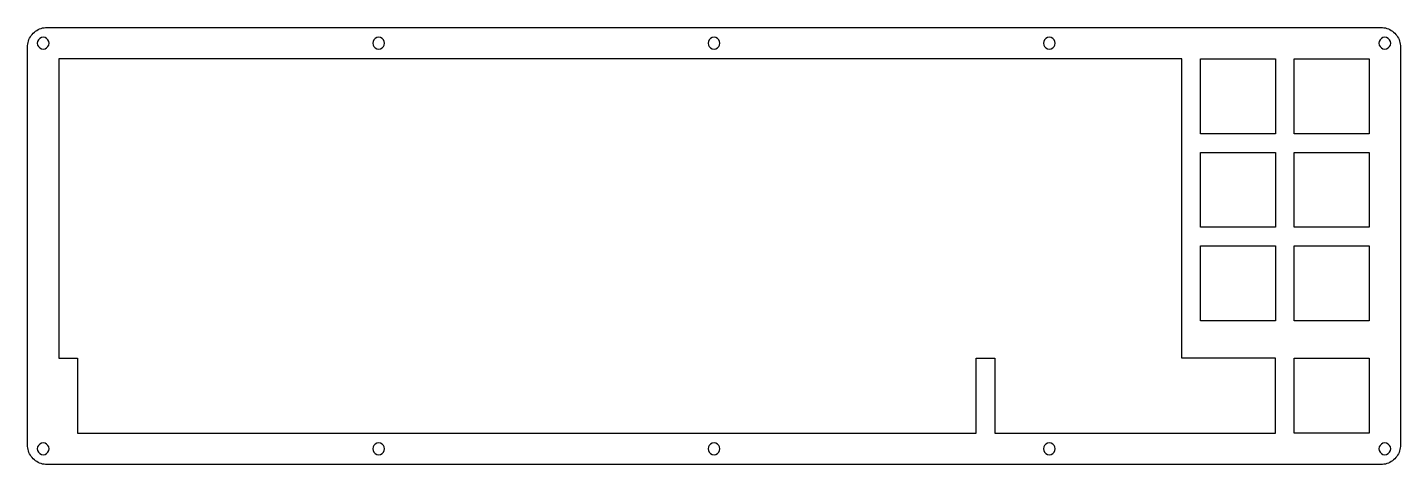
# Model space of a CAD drawing. Extents: x 0 to 349, y 0 to 111.
import ezdxf

# ---------------------------------------------------------------- set-up
doc = ezdxf.new("R2010")
doc.units = 0
doc.layers.get('0').update_dxf_attribs({"linetype": 'CONTINUOUS'})

msp = doc.modelspace()

# ---------------------------------------------------------------- linework, layer by layer
at = {"color": 0}
for p, q in [((0.475424, 108.296), (0.63941, 108.653)), ((0.63941, 108.653), (0.830957, 108.996)), ((0.830957, 108.996), (1.05006, 109.321)), ((1.05006, 109.321), (1.2926, 109.63)), ((1.2926, 109.63), (1.55994, 109.918)), ((1.55994, 109.918), (1.84795, 110.185)), ((1.84795, 110.185), (2.15663, 110.428)), ((2.15663, 110.428), (2.48185, 110.647)), ((2.48185, 110.647), (2.82498, 110.839)), ((2.82498, 110.839), (3.18189, 111.002)), ((3.22048, 108.587), (2.89112, 108.257)), ((3.18189, 111.002), (3.54983, 111.139)), ((3.63802, 108.799), (3.22048, 108.587)), ((3.54983, 111.139), (3.9274, 111.245)), ((4.10104, 108.873), (3.63802, 108.799)), ((3.9274, 111.245), (4.3119, 111.321)), ((4.56131, 108.799), (4.10104, 108.873)), ((4.3119, 111.321), (4.70186, 111.368)), ((4.97886, 108.587), (4.56131, 108.799)), ((4.70186, 111.368), (5.09598, 111.383)), ((5.30959, 108.257), (4.97886, 108.587)), ((5.09598, 111.383), (344.482, 111.383)), ((88.5652, 108.587), (88.2343, 108.257)), ((88.9825, 108.799), (88.5652, 108.587)), ((89.4443, 108.872), (88.9825, 108.799)), ((89.9061, 108.799), (89.4443, 108.872)), ((90.322, 108.587), (89.9061, 108.799)), ((90.653, 108.257), (90.322, 108.587)), ((173.91, 108.587), (173.579, 108.257)), ((174.326, 108.799), (173.91, 108.587)), ((174.789, 108.872), (174.326, 108.799)), ((175.249, 108.799), (174.789, 108.872)), ((175.667, 108.587), (175.249, 108.799)), ((175.998, 108.257), (175.667, 108.587)), ((259.253, 108.587), (258.922, 108.257)), ((259.671, 108.799), (259.253, 108.587)), ((260.132, 108.872), (259.671, 108.799)), ((260.594, 108.799), (260.132, 108.872)), ((261.01, 108.587), (260.594, 108.799)), ((261.341, 108.257), (261.01, 108.587)), ((344.598, 108.587), (344.267, 108.257)), ((344.482, 111.383), (344.873, 111.368)), ((345.014, 108.799), (344.598, 108.587)), ((344.873, 111.368), (345.263, 111.321)), ((345.477, 108.872), (345.014, 108.799)), ((345.263, 111.321), (345.648, 111.245)), ((345.937, 108.799), (345.477, 108.872)), ((345.648, 111.245), (346.027, 111.139)), ((346.355, 108.587), (345.937, 108.799)), ((346.027, 111.139), (346.395, 111.002)), ((346.685, 108.257), (346.355, 108.587)), ((346.395, 111.002), (346.75, 110.839)), ((346.75, 110.839), (347.093, 110.647)), ((347.093, 110.647), (347.42, 110.428)), ((347.42, 110.428), (347.729, 110.185)), ((347.729, 110.185), (348.017, 109.918)), ((348.017, 109.918), (348.284, 109.63)), ((348.284, 109.63), (348.526, 109.321)), ((348.526, 109.321), (348.744, 108.996)), ((348.744, 108.996), (348.936, 108.653)), ((348.936, 108.653), (349.1, 108.296)), ((0.095085, 106.382), (0.110243, 106.776)), ((0.095085, 5.12216), (0.095085, 106.382)), ((0.110243, 106.776), (0.157097, 107.166)), ((0.157097, 107.166), (0.232888, 107.55)), ((0.232888, 107.55), (0.338998, 107.928)), ((0.338998, 107.928), (0.475424, 108.296)), ((2.67891, 107.84), (2.60587, 107.378)), ((2.60587, 107.378), (2.67891, 106.916)), ((2.89112, 108.257), (2.67891, 107.84)), ((2.67891, 106.916), (2.89112, 106.499)), ((2.89112, 106.499), (3.22048, 106.168)), ((3.22048, 106.168), (3.63802, 105.956)), ((3.63802, 105.956), (4.10104, 105.883)), ((4.10104, 105.883), (4.56131, 105.956)), ((4.56131, 105.956), (4.97886, 106.168)), ((4.97886, 106.168), (5.30959, 106.499)), ((5.52178, 107.84), (5.30959, 108.257)), ((5.30959, 106.499), (5.52178, 106.916)), ((5.59484, 107.378), (5.52178, 107.84)), ((5.52178, 106.916), (5.59484, 107.378)), ((88.0223, 107.84), (87.9493, 107.378)), ((87.9493, 107.378), (88.0223, 106.916)), ((88.2343, 108.257), (88.0223, 107.84)), ((88.0223, 106.916), (88.2343, 106.499)), ((88.2343, 106.499), (88.5652, 106.168)), ((88.5652, 106.168), (88.9825, 105.956)), ((88.9825, 105.956), (89.4443, 105.883)), ((89.4443, 105.883), (89.9061, 105.956)), ((89.9061, 105.956), (90.322, 106.168)), ((90.322, 106.168), (90.653, 106.499)), ((90.865, 107.84), (90.653, 108.257)), ((90.653, 106.499), (90.865, 106.916)), ((90.9394, 107.377), (90.865, 107.84)), ((90.865, 106.916), (90.9394, 107.377)), ((173.367, 107.84), (173.293, 107.378)), ((173.293, 107.378), (173.367, 106.916)), ((173.579, 108.257), (173.367, 107.84)), ((173.367, 106.916), (173.579, 106.499)), ((173.579, 106.499), (173.91, 106.168)), ((173.91, 106.168), (174.326, 105.956)), ((174.326, 105.956), (174.789, 105.883)), ((174.789, 105.883), (175.249, 105.956)), ((175.249, 105.956), (175.667, 106.168)), ((175.667, 106.168), (175.998, 106.499)), ((176.21, 107.84), (175.998, 108.257)), ((175.998, 106.499), (176.21, 106.916)), ((176.284, 107.377), (176.21, 107.84)), ((176.21, 106.916), (176.284, 107.377)), ((258.71, 107.84), (258.637, 107.378)), ((258.637, 107.378), (258.71, 106.916)), ((258.922, 108.257), (258.71, 107.84)), ((258.71, 106.916), (258.922, 106.499)), ((258.922, 106.499), (259.253, 106.168)), ((259.253, 106.168), (259.671, 105.956)), ((259.671, 105.956), (260.132, 105.883)), ((260.132, 105.883), (260.594, 105.956)), ((260.594, 105.956), (261.01, 106.168)), ((261.01, 106.168), (261.341, 106.499)), ((261.553, 107.84), (261.341, 108.257)), ((261.341, 106.499), (261.553, 106.916)), ((261.627, 107.377), (261.553, 107.84)), ((261.553, 106.916), (261.627, 107.377)), ((344.055, 107.84), (343.982, 107.378)), ((343.982, 107.378), (344.055, 106.916)), ((344.267, 108.257), (344.055, 107.84)), ((344.055, 106.916), (344.267, 106.499)), ((344.267, 106.499), (344.598, 106.168)), ((344.598, 106.168), (345.014, 105.956)), ((345.014, 105.956), (345.477, 105.883)), ((345.477, 105.883), (345.937, 105.956)), ((345.937, 105.956), (346.355, 106.168)), ((346.355, 106.168), (346.685, 106.499)), ((346.898, 107.84), (346.685, 108.257)), ((346.685, 106.499), (346.898, 106.916)), ((346.972, 107.377), (346.898, 107.84)), ((346.898, 106.916), (346.972, 107.377)), ((349.1, 108.296), (349.236, 107.928)), ((349.236, 107.928), (349.342, 107.55)), ((349.342, 107.55), (349.419, 107.166)), ((349.419, 107.166), (349.465, 106.776)), ((349.465, 106.776), (349.48, 106.382)), ((349.48, 106.382), (349.481, 5.12078)), ((8.1001, 103.378), (8.1001, 65.2776)), ((293.852, 103.378), (8.1001, 103.378)), ((293.852, 27.1777), (293.852, 103.378)), ((298.611, 103.378), (317.664, 103.378)), ((298.611, 84.3276), (298.611, 103.378)), ((317.664, 103.378), (317.664, 84.3276)), ((322.425, 103.378), (341.477, 103.378)), ((322.425, 84.3276), (322.425, 103.378)), ((341.477, 103.378), (341.477, 84.3276)), ((317.664, 84.3276), (298.611, 84.3276)), ((341.477, 84.3276), (322.425, 84.3276)), ((298.611, 79.5666), (317.664, 79.5666)), ((298.611, 60.5137), (298.611, 79.5666)), ((317.664, 79.5666), (317.664, 60.5137)), ((322.424, 79.5666), (341.477, 79.5666)), ((322.424, 60.5137), (322.424, 79.5666)), ((341.477, 79.5666), (341.477, 60.5137)), ((8.1001, 65.2776), (8.09872, 65.2776)), ((8.09872, 65.2776), (8.09872, 27.1763)), ((317.664, 60.5137), (298.611, 60.5137)), ((341.477, 60.5137), (322.424, 60.5137)), ((298.611, 55.7526), (317.664, 55.7526)), ((298.611, 36.7012), (298.611, 55.7526)), ((317.664, 55.7526), (317.664, 36.7012)), ((322.424, 55.7526), (341.477, 55.7526)), ((322.424, 36.7012), (322.424, 55.7526)), ((341.477, 55.7526), (341.477, 36.7012)), ((317.664, 36.7012), (298.611, 36.7012)), ((341.477, 36.7012), (322.424, 36.7012)), ((8.09872, 27.1763), (12.8612, 27.1763)), ((12.8612, 27.1763), (12.8612, 8.12631)), ((241.464, 8.12631), (241.464, 27.1763)), ((241.464, 27.1763), (246.225, 27.1763)), ((246.225, 27.1763), (246.225, 8.12631)), ((317.664, 27.1777), (293.852, 27.1777)), ((317.664, 8.12631), (317.664, 27.1777)), ((322.425, 27.1777), (341.477, 27.1777)), ((322.425, 8.12631), (322.425, 27.1777)), ((341.477, 27.1777), (341.477, 8.12631)), ((12.8612, 8.12631), (241.464, 8.12631)), ((246.225, 8.12631), (317.664, 8.12631)), ((341.477, 8.12631), (322.425, 8.12631)), ((0.110243, 4.72944), (0.095085, 5.12216)), ((0.157097, 4.33945), (0.110243, 4.72944)), ((0.232888, 3.95496), (0.157097, 4.33945)), ((0.338998, 3.576), (0.232888, 3.95496)), ((0.475424, 3.20807), (0.338998, 3.576)), ((2.67891, 4.58886), (2.60587, 4.12722)), ((2.60587, 4.12722), (2.67891, 3.66557)), ((2.89112, 5.00503), (2.67891, 4.58886)), ((2.67891, 3.66557), (2.89112, 3.24804)), ((3.22048, 5.33576), (2.89112, 5.00503)), ((3.63802, 5.54799), (3.22048, 5.33576)), ((4.10104, 5.62102), (3.63802, 5.54799)), ((4.56131, 5.54799), (4.10104, 5.62102)), ((4.97886, 5.33576), (4.56131, 5.54799)), ((5.30959, 5.00503), (4.97886, 5.33576)), ((5.52178, 4.58886), (5.30959, 5.00503)), ((5.30959, 3.24804), (5.52178, 3.66557)), ((5.59484, 4.12722), (5.52178, 4.58886)), ((5.52178, 3.66557), (5.59484, 4.12722)), ((88.0223, 4.58886), (87.9493, 4.12722)), ((87.9493, 4.12722), (88.0223, 3.66557)), ((88.2343, 5.00503), (88.0223, 4.58886)), ((88.0223, 3.66557), (88.2343, 3.24804)), ((88.5652, 5.33576), (88.2343, 5.00503)), ((88.9825, 5.54799), (88.5652, 5.33576)), ((89.4443, 5.62102), (88.9825, 5.54799)), ((89.9061, 5.54799), (89.4443, 5.62102)), ((90.322, 5.33576), (89.9061, 5.54799)), ((90.653, 5.00503), (90.322, 5.33576)), ((90.865, 4.58886), (90.653, 5.00503)), ((90.653, 3.24804), (90.865, 3.66557)), ((90.9394, 4.12722), (90.865, 4.58886)), ((90.865, 3.66557), (90.9394, 4.12722)), ((173.367, 4.58886), (173.294, 4.12722)), ((173.294, 4.12722), (173.367, 3.66557)), ((173.579, 5.00503), (173.367, 4.58886)), ((173.367, 3.66557), (173.579, 3.24804)), ((173.91, 5.33576), (173.579, 5.00503)), ((174.326, 5.54799), (173.91, 5.33576)), ((174.789, 5.62102), (174.326, 5.54799)), ((175.249, 5.54799), (174.789, 5.62102)), ((175.667, 5.33576), (175.249, 5.54799)), ((175.998, 5.00503), (175.667, 5.33576)), ((176.21, 4.58886), (175.998, 5.00503)), ((175.998, 3.24804), (176.21, 3.66557)), ((176.284, 4.12722), (176.21, 4.58886)), ((176.21, 3.66557), (176.284, 4.12722)), ((258.71, 4.58886), (258.637, 4.12722)), ((258.637, 4.12722), (258.71, 3.66557)), ((258.922, 5.00503), (258.71, 4.58886)), ((258.71, 3.66557), (258.922, 3.24804)), ((259.253, 5.33576), (258.922, 5.00503)), ((259.671, 5.54799), (259.253, 5.33576)), ((260.132, 5.62102), (259.671, 5.54799)), ((260.594, 5.54799), (260.132, 5.62102)), ((261.01, 5.33576), (260.594, 5.54799)), ((261.341, 5.00503), (261.01, 5.33576)), ((261.553, 4.58886), (261.341, 5.00503)), ((261.341, 3.24804), (261.553, 3.66557)), ((261.627, 4.12722), (261.553, 4.58886)), ((261.553, 3.66557), (261.627, 4.12722)), ((344.055, 4.58886), (343.982, 4.12722)), ((343.982, 4.12722), (344.055, 3.66557)), ((344.267, 5.00503), (344.055, 4.58886)), ((344.055, 3.66557), (344.267, 3.24804)), ((344.598, 5.33576), (344.267, 5.00503)), ((345.014, 5.54799), (344.598, 5.33576)), ((345.477, 5.62102), (345.014, 5.54799)), ((345.937, 5.54799), (345.477, 5.62102)), ((346.355, 5.33576), (345.937, 5.54799)), ((346.685, 5.00503), (346.355, 5.33576)), ((346.898, 4.58886), (346.685, 5.00503)), ((346.685, 3.24804), (346.898, 3.66557)), ((346.972, 4.12722), (346.898, 4.58886)), ((346.898, 3.66557), (346.972, 4.12722)), ((349.236, 3.576), (349.1, 3.20807)), ((349.342, 3.95496), (349.236, 3.576)), ((349.419, 4.33945), (349.342, 3.95496)), ((349.465, 4.72944), (349.419, 4.33945)), ((349.481, 5.12078), (349.465, 4.72944)), ((0.63941, 2.85254), (0.475424, 3.20807)), ((0.830957, 2.50941), (0.63941, 2.85254)), ((1.05006, 2.18281), (0.830957, 2.50941)), ((1.2926, 1.87413), (1.05006, 2.18281)), ((1.55994, 1.58612), (1.2926, 1.87413)), ((1.84795, 1.31878), (1.55994, 1.58612)), ((2.15663, 1.07625), (1.84795, 1.31878)), ((2.48185, 0.858516), (2.15663, 1.07625)), ((2.82498, 0.666972), (2.48185, 0.858516)), ((3.18189, 0.501608), (2.82498, 0.666972)), ((2.89112, 3.24804), (3.22048, 2.91731)), ((3.54983, 0.366557), (3.18189, 0.501608)), ((3.22048, 2.91731), (3.63802, 2.70509)), ((3.9274, 0.260449), (3.54983, 0.366557)), ((3.63802, 2.70509), (4.10104, 2.63205)), ((4.3119, 0.183279), (3.9274, 0.260449)), ((4.10104, 2.63205), (4.56131, 2.70509)), ((4.70186, 0.137804), (4.3119, 0.183279)), ((4.56131, 2.70509), (4.97886, 2.91731)), ((5.09598, 0.121267), (4.70186, 0.137804)), ((4.97886, 2.91731), (5.30959, 3.24804)), ((344.482, 0.121267), (5.09598, 0.121267)), ((88.2343, 3.24804), (88.5652, 2.91731)), ((88.5652, 2.91731), (88.9825, 2.70509)), ((88.9825, 2.70509), (89.4443, 2.63205)), ((89.4443, 2.63205), (89.9061, 2.70509)), ((89.9061, 2.70509), (90.322, 2.91731)), ((90.322, 2.91731), (90.653, 3.24804)), ((173.579, 3.24804), (173.91, 2.91731)), ((173.91, 2.91731), (174.326, 2.70509)), ((174.326, 2.70509), (174.789, 2.63205)), ((174.789, 2.63205), (175.249, 2.70509)), ((175.249, 2.70509), (175.667, 2.91731)), ((175.667, 2.91731), (175.998, 3.24804)), ((258.922, 3.24804), (259.253, 2.91731)), ((259.253, 2.91731), (259.671, 2.70509)), ((259.671, 2.70509), (260.132, 2.63205)), ((260.132, 2.63205), (260.594, 2.70509)), ((260.594, 2.70509), (261.01, 2.91731)), ((261.01, 2.91731), (261.341, 3.24804)), ((344.267, 3.24804), (344.598, 2.91731)), ((344.873, 0.137804), (344.482, 0.121267)), ((344.598, 2.91731), (345.014, 2.70509)), ((345.263, 0.183279), (344.873, 0.137804)), ((345.014, 2.70509), (345.477, 2.63205)), ((345.648, 0.260449), (345.263, 0.183279)), ((345.477, 2.63205), (345.937, 2.70509)), ((346.027, 0.366557), (345.648, 0.260449)), ((345.937, 2.70509), (346.355, 2.91731)), ((346.395, 0.501608), (346.027, 0.366557)), ((346.355, 2.91731), (346.685, 3.24804)), ((346.75, 0.666972), (346.395, 0.501608)), ((347.093, 0.858516), (346.75, 0.666972)), ((347.42, 1.07625), (347.093, 0.858516)), ((347.729, 1.31878), (347.42, 1.07625)), ((348.017, 1.58612), (347.729, 1.31878)), ((348.284, 1.87413), (348.017, 1.58612)), ((348.526, 2.18281), (348.284, 1.87413)), ((348.744, 2.50941), (348.526, 2.18281)), ((348.936, 2.85254), (348.744, 2.50941)), ((349.1, 3.20807), (348.936, 2.85254))]:
    msp.add_line(p, q, dxfattribs=at)

doc.saveas('drawing.dxf')
